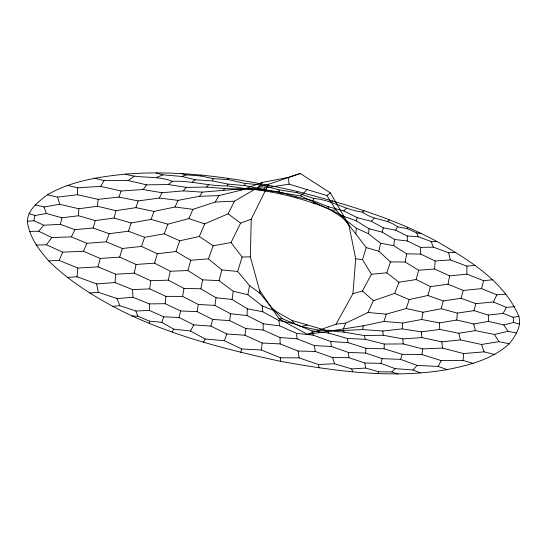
<?xml version="1.0" encoding="UTF-8"?>
<svg xmlns="http://www.w3.org/2000/svg" width="547" height="547" viewBox="0 0 547 547"><rect width="100%" height="100%" fill="white"/><g stroke="black" fill="none" stroke-linecap="round" stroke-linejoin="round"><path stroke-width="0.82" d="M250.348 256.817L251.223 219.197L268.522 184.284L300.221 173.488L330.422 192.941L348.89 225.008L355.714 258.779L352.924 293.657L336.077 324.18L307.346 334.299L279.032 318.819L259.51 290.183L250.348 256.817L242.109 257.049L231.019 242.54L213.152 245.808L199.34 236.461L179.744 240.783L164.203 233.829L144.606 237.275L128.374 231.224L109.174 233.706L93.154 227.996L74.816 229.678L60.361 224.332L43.801 225.22L33.873 220.714L27.35 221.309C29.148 236.776 38.762 249.514 48.676 260.898C67.404 279.414 89.64 293.739 112.668 306.293C164.996 334.039 223.073 348.849 280.611 361.355C335.366 371.181 391.686 379.112 447.09 369.622C469.189 365.184 492.177 359.427 509.236 343.789C515.342 336.07 521.722 326.709 518.891 316.378C503.855 280.96 468.827 259.907 436.875 241.459C393.19 217.952 345.136 203.867 297.329 191.484C241.118 178.671 183.368 169.549 125.564 174.11C98.617 176.831 71.103 181.098 47.288 194.8C38.673 201.699 27.904 209.18 27.35 221.309M447.09 369.622L438.126 366.456L417.142 365.417L400.568 359.358L382.223 358.668L365.656 353.061L348.453 352.446L331.359 346.483L314.402 345.595L297.096 338.819L280.037 337.561L263.073 329.998L263.223 323.769L247.025 315.51L230.595 313.793L214.875 305.404L198.301 304.453L182.643 296.433L165.926 296.351L149.714 288.884L132.565 289.623L115.041 282.546L96.641 283.92L77.031 276.761L67.199 277.438M473.435 363.481L463.131 360.446L441.244 360.617L421.928 354.531L402.23 354.319L384.11 348.801L384.254 344.049L365.287 339.297L347.338 338.463L328.761 333.089L311.968 330.908L294.518 323.797L278.867 320.549L262.82 311.763L247.381 308.802L232.092 299.448L216.024 297.759L200.783 288.782L183.983 288.406L168.291 280.167L150.74 280.727L134.22 273.131L115.67 274.211L98.07 266.881L77.838 268.051L59.185 260.447L48.676 260.898M268.522 184.284L258.485 187.211L234.458 201.18L228.092 213.809L204.708 223.887L188.797 218.574L167.881 224.195L151.054 219.388L131.143 222.964L114.077 218.041L95.281 220.598L78.529 215.744L78.809 208.763L59.739 204.284L43.965 206.971L35.145 204.858M300.221 173.488L288.426 177.358L261.986 182.5L241.555 190.055L218.834 195.621L199.607 196.284L178.048 200.359L159.314 198.055L138.206 200.927L118.938 197.077L98.173 199.368L77.4 194.711L77.695 187.792L67.069 185.344M365.656 353.061L365.881 348.241L348.07 342.654L330.75 341.519L313.219 335.154L296.529 333.342L279.62 325.855L263.223 323.769M247.025 315.51L247.381 308.802M307.346 334.299L318.771 332.761L318.908 330.272L301.165 326.511L282.156 318.682L272.009 308.077L260.071 293.438L249.514 285.568L237.658 271.428L221.836 269.945L208.414 258.834L190.8 260.249L175.943 251.545L157.297 253.746L141.502 246.423L122.364 248.475L106.268 241.808L86.829 243.306L71.404 236.878L51.78 237.535L38.632 231.224L29.524 231.443M149.208 323.557L149.365 321.144L137.789 316.145L131.854 316.07M463.131 360.446L463.582 353.547L442.455 348.077L422.687 348.89L403.132 343.926L384.254 344.049M318.771 332.761L363.235 325.814L384.015 321.397L402.736 323.038L421.71 319.489L439.494 322.908L456.793 320.043L457.285 313.103L474.003 310.648L488.327 315.051L503.117 313.404L513.175 317.281L518.891 316.378M492.587 279.797L483.562 280.645L466.906 274.136L449.661 275.866L434.55 268.98L418.599 270.239L405.156 262.02L390.476 261.897L378.845 251.292L366.203 247.565L355.865 233.993L356.295 228.181L343.366 218.232L331.25 210.328L300.788 195.963L263.873 189.857L224.872 188.558L206.465 187.067L186.11 187.389L168.319 184.544L146.63 184.845L128.114 180.51L104.115 180.578L94.207 178.151M115.041 282.546L115.67 274.211M434.55 268.98L435.166 261.008L420.732 254.082L406.674 253.835L393.772 245.665L380.623 243.251L368.418 233.713L356.295 228.181M455.576 252.29L448.643 252.748L433.34 247.162L420.54 247.388L407.31 240.974L394.606 239.497L382.148 232.133L369.109 228.762L356.193 220.851L342.566 215.853L328.104 208.489L328.248 206.732L312.802 200.599L296.118 196.879L279.209 191.97L262.04 189.412L245.077 185.631L228.003 184.107L212.503 180.913L195.3 179.785L181.871 176.455L162.999 174.835L156.025 172.934M318.908 330.272L342.784 330.477L362.627 329.588L382.886 331.003L402.209 328.87L402.736 323.038M77.031 276.761L77.838 268.051M421.539 233.466L416.746 232.947L407.453 228.728L407.611 227.149M263.073 329.998L245.924 328.59L229.644 320.645L212.68 319.434L197.057 311.633L180.619 310.969L165.153 303.708L165.926 296.351M78.809 208.763L97.414 206.253L98.173 199.368M398.107 374.066L391.891 371.974L378.62 371.762L365.649 368.049L351.714 368.931L334.579 363.776L318.272 364.48L299.127 357.875L280.481 357.779L261.391 350.018L262.157 343.003L244.912 335.236L226.861 333.978L210.916 326.121L193.782 324.87L179.115 317.527L163.772 316.822L149.461 310.457L135.834 310.976L119.827 305.691L112.668 306.293M149.714 288.884L150.74 280.727M393.772 245.665L394.606 239.497M421.928 354.531L422.687 348.89M229.644 320.645L230.595 313.793M232.092 299.448L233.234 291.291L219.06 280.652L202.684 279.838L187.84 270.546L170.254 271.25L154.569 263.162L136.087 264.474L119.677 257.111L100.224 258.43L83.472 251.299L62.673 252.133L46.413 244.796L36.075 245.049M368.418 233.713L369.109 228.762M214.875 305.404L216.024 297.759M244.912 335.236L245.924 328.59M362.627 329.588L363.235 325.814M182.643 296.433L183.983 288.406M197.057 311.633L198.301 304.453M509.236 343.789L498.919 341.663L481.558 344.473L460.444 339.906L441.839 341.841L421.853 337.602L402.913 338.88L383.167 335.263L364.425 335.557L344.295 332.193L326.586 330.552L292.064 320.501L275.756 311.332L262.163 305.841L247.859 294.724L249.514 285.568M421.71 319.489L423.029 312.241L441.306 308.72L457.285 313.103M405.156 262.02L406.674 253.835M352.924 293.657L362.429 291.004L371.44 274.266L386.763 272.816L398.995 282.245L416.151 279.538L430.448 286.621L448.014 284.208L449.661 275.866M33.873 220.714L34.94 215.525L46.454 213.501L61.941 217.802L78.529 215.744M200.783 288.782L202.684 279.838M378.196 373.745L378.62 371.762M134.22 273.131L136.087 264.474M168.291 280.167L170.254 271.25M378.845 251.292L380.623 243.251M179.115 317.527L180.619 310.969M60.361 224.332L61.941 217.802M441.306 308.72L443.193 300.925L461.025 298.3L475.849 303.64L493.394 302.012L506.337 307.366L514.447 306.703M448.014 284.208L463.261 290.457L481.565 288.625L483.562 280.645M114.077 218.041L115.93 210.677L135.95 207.641L154.001 211.429L174.992 207.012L192.954 209.344L215.231 202.028L234.458 201.18M98.07 266.881L100.224 258.43M219.06 280.652L221.836 269.945M416.151 279.538L418.599 270.239M474.003 310.648L475.849 303.64M210.916 326.121L212.68 319.434M240.714 352.494L241.658 348.993L261.391 350.018M180.572 173.42L186.5 174.869L200.619 175.949L213.193 178.664L228.113 179.553L244.495 183.327L261.254 185.002L279.004 189.871L297.007 192.667L297.329 191.484M382.148 232.133L383.338 227.86L371.399 221.309L357.294 217.679L343.817 210.923L328.248 206.732M262.157 343.003L280.139 343.913L298.019 351.024L315.216 351.447L332.631 357.588L348.904 357.697L364.787 363.003L380.903 363.352L382.223 358.668M461.025 298.3L463.261 290.457M93.154 227.996L95.281 220.598M187.84 270.546L190.8 260.249M154.569 263.162L157.297 253.746M336.077 324.18L345.745 323.133L367.953 312.501L373.403 300.72L394.654 293.411L409.231 299.578L427.877 295.496L430.448 286.621M212.503 180.913L213.193 178.664M371.44 274.266L362.517 259.62L366.203 247.565M384.015 321.397L386.25 314.142L406.284 308.535L423.029 312.241M237.658 271.428L242.109 257.049M119.677 257.111L122.364 248.475M406.284 308.535L409.231 299.578M400.568 359.358L402.23 354.319M135.95 207.641L138.206 200.927M128.374 231.224L131.143 222.964M141.502 246.423L144.606 237.275M386.763 272.816L390.476 261.897M356.193 220.851L357.294 217.679M175.943 251.545L179.744 240.783M118.938 197.077L121.106 190.999L143.102 189.535L162.042 192.742L183.361 190.889L202.199 192.127L243.49 188.708L264.55 187.956L289.055 184.161L326.812 195.498L335.94 209.816L348.89 225.008M263.873 189.857L264.55 187.956M106.268 241.808L109.174 233.706M208.414 258.834L213.152 245.808M149.365 321.144L161.721 322.333L173.789 329.171L190.513 331.003L205.152 338.996L224.373 340.719L226.861 333.978M151.054 219.388L154.001 211.429M161.721 322.333L163.772 316.822M164.203 233.829L167.881 224.195M244.331 189.05L244.55 188.496C273.233 190.903 301.329 198.007 328.104 208.489M394.654 293.411L398.995 282.245M343.263 329.191L345.745 323.133M59.185 260.447L62.673 252.133M83.472 251.299L86.829 243.306M199.34 236.461L204.708 223.887M188.797 218.574L192.954 209.344M174.992 207.012L178.048 200.359M71.404 236.878L74.816 229.678M125.564 174.11C140.764 179.013 157.297 175.136 172.326 181.324C190.855 180.421 208.653 186.274 227.149 185.877L228.003 184.107M493.394 302.012L496.867 294.847L505.968 294.095M231.019 242.54L240.591 223.114L251.223 219.197M383.338 227.86L395.748 230.225L397.457 226.773L407.453 228.728M159.314 198.055L162.042 192.742M312.802 200.599L313.896 198.486C331.12 199.717 345.437 210.075 362.463 212.099C372.924 220.27 387.044 218.684 397.457 226.773M190.513 331.003L193.782 324.87M203.443 342.19L205.152 338.996M438.126 366.456L441.244 360.617M503.117 313.404L506.337 307.366M215.231 202.028L218.834 195.621M172.134 331.967L173.789 329.171M77.695 187.792L100.634 186.377L104.115 180.578M199.607 196.284L202.199 192.127M46.413 244.796L51.78 237.535M258.485 187.211L261.986 182.5M143.102 189.535L146.63 184.845M183.361 190.889L186.11 187.389M38.632 231.224L43.801 225.22M331.701 202.089L332.815 200.872M380.903 363.352L395.037 368.61L412.937 369.984L417.142 365.417M371.399 221.309L374.21 218.267M343.817 210.923L346.183 208.393M391.891 371.974L395.037 368.61M387.85 221.357L389.273 219.867M206.465 187.067L208.537 184.941M223.354 190.117L224.872 188.558M300.788 195.963L307.311 189.33M362.463 212.099L364.056 210.752M168.319 184.544L172.326 181.324M200.619 175.949L201.754 175.04M192.188 182.042L195.3 179.785M326.812 195.498L330.422 192.941M128.114 180.51L134.049 176.339M241.555 190.055L243.49 188.708M280.126 193.898L281.849 192.694M156.572 177.454L162.999 174.835M181.871 176.455L186.5 174.869M456.793 320.043L473.675 323.947L488.485 321.41L503.78 324.945L513.681 322.47L519.65 324.159M313.246 203.183L315.598 202.643M301.165 326.511L307.332 325.082M402.209 328.87L421.436 331.844L439.74 329.438L458.755 333.26L475.391 330.627L494.447 334.463L508.019 331.311L516.73 333.082M47.288 194.8L57.572 197.118L77.4 194.711M331.25 210.328L335.94 209.816M435.166 261.008L450.277 259.907L466.899 266.143L475.063 265.384M89.722 293.048L98.296 292.276L117.079 298.553L132.955 297.281L149.331 303.893L165.153 303.708M463.582 353.547L484.081 351.878L494.939 354.497M279.032 318.819L282.156 318.682M395.748 230.225L407.269 235.976L418.27 236.735L431.111 241.5L436.875 241.459M365.881 348.241L384.11 348.801M367.953 312.501L386.25 314.142M355.714 258.779L362.517 259.62M227.149 185.877L244.55 188.496M100.634 186.377L121.106 190.999M233.234 291.291L247.859 294.724M97.414 206.253L115.93 210.677M28.95 213.528L34.94 215.525M297.007 192.667L313.896 198.486M427.877 295.496L443.193 300.925M412.937 369.984L420.376 372.863M481.565 288.625L496.867 294.847M224.373 340.719L241.658 348.993M228.092 213.809L240.591 223.114M272.009 308.077L275.756 311.332M362.429 291.004L373.403 300.72M342.784 330.477L344.295 332.193M326.586 330.552L328.761 333.089M347.625 223.532L355.865 233.993M292.064 320.501L294.518 323.797M296.118 196.879L296.713 197.706M503.78 324.945L508.019 331.311M494.447 334.463L498.919 341.663M416.746 232.947L418.27 236.735M431.111 241.5L433.34 247.162M117.079 298.553L119.827 305.691M135.834 310.976L137.789 316.145M43.965 206.971L46.454 213.501M351.714 368.931L352.712 371.81M481.558 344.473L484.081 351.878M342.566 215.853L343.366 218.232M332.631 357.588L334.579 363.776M57.572 197.118L59.739 204.284M311.968 330.908L313.219 335.154M262.04 189.412L262.362 190.506M318.272 364.48L319.243 367.857M473.675 323.947L475.391 330.627M458.755 333.26L460.444 339.906M244.495 183.327L245.077 185.631M364.425 335.557L365.287 339.297M260.967 183.758L261.254 185.002M448.643 252.748L450.277 259.907M96.641 283.92L98.296 292.276M227.894 178.315L228.113 179.553M347.338 338.463L348.07 342.654M364.787 363.003L365.649 368.049M259.51 290.183L260.071 293.438M298.019 351.024L299.127 357.875M278.867 320.549L279.62 325.855M314.402 345.595L315.216 351.447M330.75 341.519L331.359 346.483M262.163 305.841L262.82 311.763M296.529 333.342L297.096 338.819M441.839 341.841L442.455 348.077M279.004 189.871L279.209 191.97M513.175 317.281L513.681 322.47M288.426 177.358L289.055 184.161M348.453 352.446L348.904 357.697M421.436 331.844L421.853 337.602M382.886 331.003L383.167 335.263M132.565 289.623L132.955 297.281M402.913 338.88L403.132 343.926M439.494 322.908L439.74 329.438M280.481 357.779L280.611 361.355M420.54 247.388L420.732 254.082M488.327 315.051L488.485 321.41M149.331 303.893L149.461 310.457M280.037 337.561L280.139 343.913M407.269 235.976L407.31 240.974M466.899 266.143L466.906 274.136"/></g></svg>
